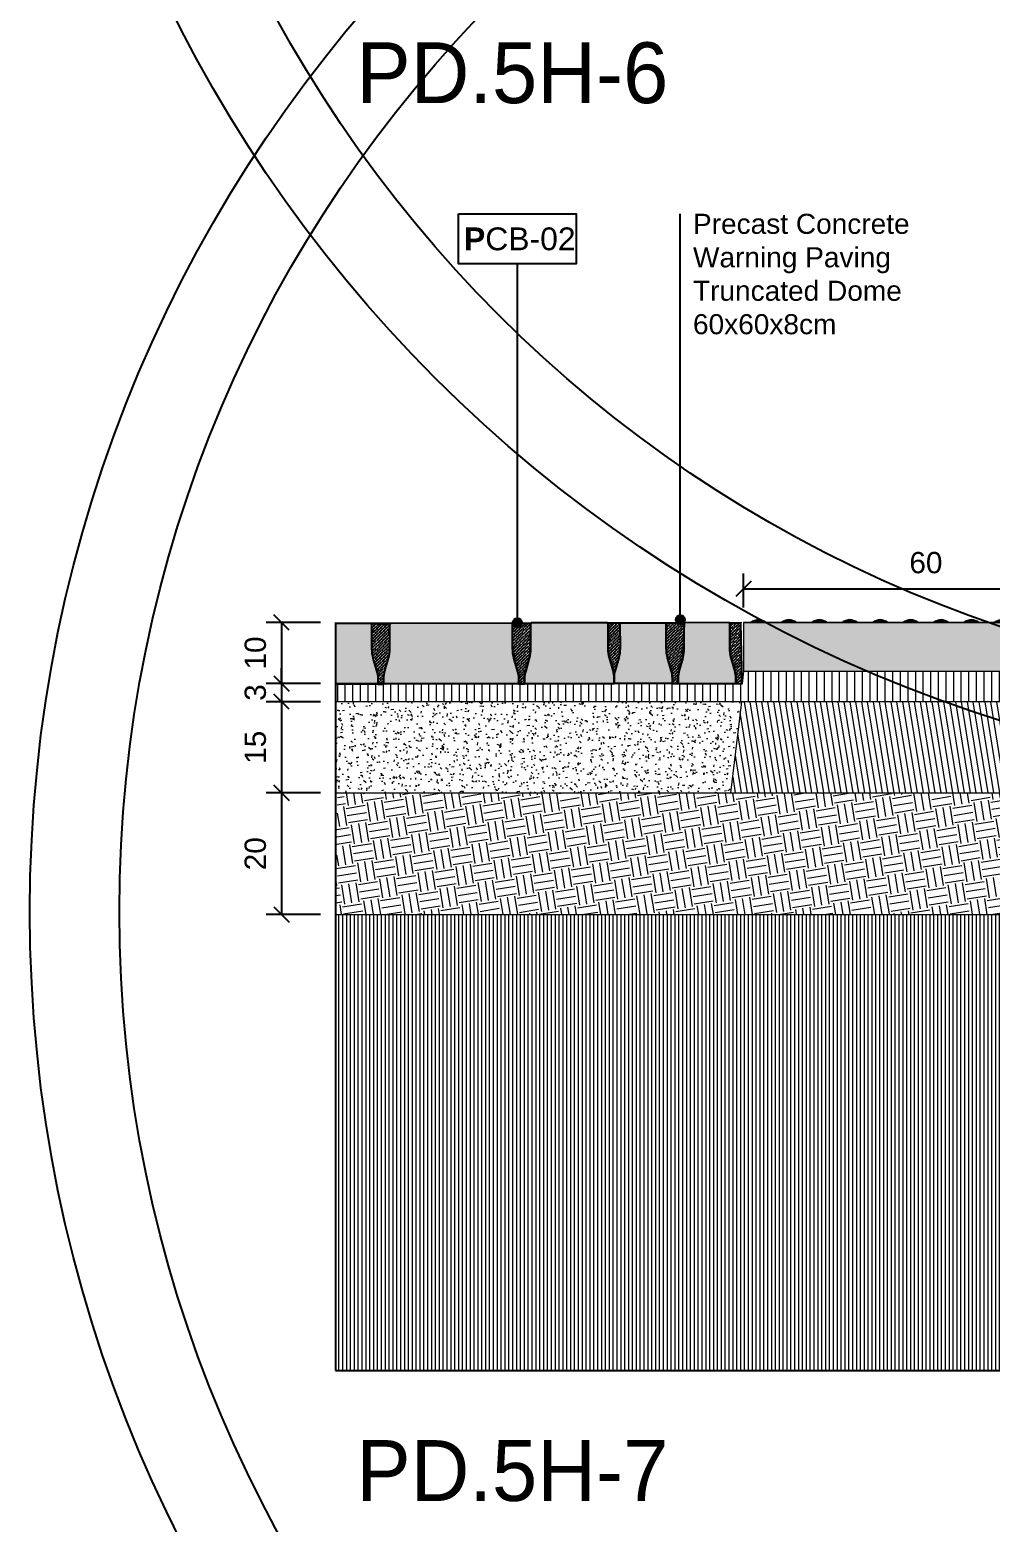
# Model space of a CAD drawing. Header units: metres. Extents: x -325 to 301, y -147 to 149.
# Drawn here: x 64.051 to 65.631, y 36.712 to 39.167 of the extents above; entities that cross this region are included whole.
import ezdxf

# ---------------------------------------------------------------- set-up
doc = ezdxf.new("R2010")
doc.units = ezdxf.units.M
doc.layers.get('Defpoints').update_dxf_attribs({"lineweight": 13})
doc.layers.add('-aux', color=50, linetype='Continuous', plot=False)
doc.layers.add('-AUX-QAD', color=5, linetype='Continuous', plot=False)
for name, color, linetype, true_color in [('0-TX-1_25', 7, 'Continuous', 0x3f4f7f), ('3-TR-paviment fort', 7, 'Continuous', 0xd1d1d1), ('EIT_3 TR sorra', 7, 'Continuous', 0xd8ceb0)]:
    doc.layers.add(name, color=color, linetype=linetype, true_color=true_color)
for name, color, linetype, lineweight, true_color in [('03-TR-Paviment_05_Open Joint Precast Pavements', 7, 'Continuous', 5, 0xb3b3b3), ('3-TR sorra granitica', 7, 'Continuous', 0, 0xf2dac9), ('3-TR tot_u', 7, 'Continuous', 5, 0x787878)]:
    doc.layers.add(name, color=color, linetype=linetype, lineweight=lineweight, true_color=true_color)
for name, color, linetype, lineweight in [('1-CM', 7, 'Continuous', 0), ('3-TR Formigó', 252, 'Continuous', 0), ('3-TR Seleccionat', 44, 'Continuous', 0), ('3-TR Tot-u', 37, 'Continuous', 0)]:
    doc.layers.add(name, color=color, linetype=linetype, lineweight=lineweight)
for name, color, linetype in [('1-L- kodolé', 7, 'Continuous'), ('1-SECCIÓ', 1, 'Continuous'), ('A-KEYPLAN_HATCH', 7, 'Continuous'), ('A_TEXT_2', 7, 'Continuous')]:
    doc.layers.add(name, color=color, linetype=linetype)
doc.styles.get("Standard").update_dxf_attribs({"font": 'arial.ttf'})
doc.styles.add('x-llegenda materials$0$ENGRAVERS', font='TT0586M.TTF')
doc.dimstyles.new('ISO-25', dxfattribs={"dimtxt": 0.1, "dimasz": 0.1, "dimexe": 0.1, "dimexo": 0.1, "dimgap": 0.1, "dimtad": 1, "dimdec": 0, "dimlfac": 100, "dimzin": 9, "dimtxsty": 'Standard', "dimblk": 'OBLIQUE', "dimcen": 0.1, "dimadec": 0, "dimazin": 0, "dimtfac": 1, "dimtdec": 0, "dimtmove": 0, "dimatfit": 3, "dimldrblk": 'OBLIQUE', "dimfxl": 1, "dimarcsym": 0})
pattern_1 = [(44.3401788011496, (34.62820112031407, -32.07856100758352), (0.001886392860715707, 0.006615685900127307), [0.008532812500000079, -0.001706562500000016, 0, -0.001706562500000016])]

# ---------------------------------------------------------------- blocks, each defined once
blk = doc.blocks.new('_Oblique')
at = {"color": 0, "lineweight": -2}
blk.add_line((-0.499999999995058, -0.4999999998130015), (0.500000000028669, 0.500000000163238), dxfattribs=at)
blk = doc.blocks.new('*D1870')
at = {"layer": '0-TX-1_25', "color": 0, "lineweight": -2, "transparency": 16777216}
for p, q in [((64.52810705140865, 38.19218763912561), (64.43922488807664, 38.19218763912561)), ((64.46422488807664, 38.19218763912561), (64.46422488807664, 38.09218788030211)), ((64.52810705140865, 38.09218788030211), (64.43922488807664, 38.09218788030211))]:
    blk.add_line(p, q, dxfattribs=at)
at = {"layer": 'Defpoints', "color": 0, "transparency": 16777216}
for p in [(64.55310705140866, 38.19218763912561), (64.46422488807664, 38.09218788030211), (64.55310705140866, 38.09218788030211)]:
    blk.add_point(p, dxfattribs=at)
at = {"layer": '0-TX-1_25', "color": 0, "lineweight": -2, "transparency": 16777216, "xscale": 0.025, "yscale": 0.025, "zscale": 0.025}
for p, rotation in [((64.46422488807664, 38.19218763912561), 90), ((64.46422488807664, 38.09218788030211), 270)]:
    blk.add_blockref('_Oblique', p, dxfattribs=dict(at, rotation=rotation))
at = {"layer": '0-TX-1_25', "color": 0, "transparency": 16777216, "insert": (64.42135483350638, 38.14218775971383), "char_height": 0.035, "attachment_point": 5, "rotation": 90}
blk.add_mtext('10', dxfattribs=at)
blk = doc.blocks.new('*D1860')
at = {"layer": '0-TX-1_25', "color": 0, "lineweight": -2, "transparency": 16777216}
for p, q in [((64.4642248880759, 38.09218763890539), (64.4642248880759, 38.11718763890539)), ((64.52810705255223, 38.09218763890539), (64.4392248880759, 38.09218763890539)), ((64.4642248880759, 38.09218763890539), (64.4642248880759, 38.06218784175075)), ((64.5281070535679, 38.06218784175075), (64.4392248880759, 38.06218784175075)), ((64.4642248880759, 38.06218784175075), (64.4642248880759, 38.03718784175075))]:
    blk.add_line(p, q, dxfattribs=at)
at = {"layer": 'Defpoints', "color": 0, "transparency": 16777216}
for p in [(64.55310705255224, 38.09218763890539), (64.4642248880759, 38.06218784175075), (64.5531070535679, 38.06218784175075)]:
    blk.add_point(p, dxfattribs=at)
at = {"layer": '0-TX-1_25', "color": 0, "lineweight": -2, "transparency": 16777216, "xscale": 0.025, "yscale": 0.025, "zscale": 0.025}
for p, rotation in [((64.4642248880759, 38.09218763890539), 270), ((64.4642248880759, 38.06218784175075), 90)]:
    blk.add_blockref('_Oblique', p, dxfattribs=dict(at, rotation=rotation))
at = {"layer": '0-TX-1_25', "color": 0, "transparency": 16777216, "insert": (64.42134289626145, 38.07718774032804), "char_height": 0.035, "attachment_point": 5, "rotation": 90}
blk.add_mtext('3', dxfattribs=at)
blk = doc.blocks.new('*D1861')
at = {"layer": '0-TX-1_25', "color": 0, "lineweight": -2, "transparency": 16777216}
for p, q in [((64.52810705140865, 38.06218784175076), (64.43922488807692, 38.06218784175076)), ((64.46422488807693, 38.06218784175076), (64.46422488807693, 37.91218784196835)), ((64.5281070514068, 37.91218784196835), (64.43922488807692, 37.91218784196835))]:
    blk.add_line(p, q, dxfattribs=at)
at = {"layer": 'Defpoints', "color": 0, "transparency": 16777216}
for p in [(64.55310705140866, 38.06218784175076), (64.46422488807693, 37.91218784196835), (64.55310705140681, 37.91218784196835)]:
    blk.add_point(p, dxfattribs=at)
at = {"layer": '0-TX-1_25', "color": 0, "lineweight": -2, "transparency": 16777216, "xscale": 0.025, "yscale": 0.025, "zscale": 0.025}
for p, rotation in [((64.46422488807693, 38.06218784175076), 90), ((64.46422488807693, 37.91218784196835), 270)]:
    blk.add_blockref('_Oblique', p, dxfattribs=dict(at, rotation=rotation))
at = {"layer": '0-TX-1_25', "color": 0, "transparency": 16777216, "insert": (64.42135483350667, 37.98718784185952), "char_height": 0.035, "attachment_point": 5, "rotation": 90}
blk.add_mtext('15', dxfattribs=at)
blk = doc.blocks.new('*D1862')
at = {"layer": '0-TX-1_25', "color": 0, "lineweight": -2, "transparency": 16777216}
for p, q in [((64.52798622712356, 37.9121878419723), (64.43922488807692, 37.9121878419723)), ((64.46422488807693, 37.9121878419723), (64.46422488807693, 37.71218784197226)), ((64.52810705140865, 37.71218784197226), (64.43922488807692, 37.71218784197226))]:
    blk.add_line(p, q, dxfattribs=at)
at = {"layer": 'Defpoints', "color": 0, "transparency": 16777216}
for p in [(64.55298622712357, 37.9121878419723), (64.46422488807693, 37.71218784197226), (64.55310705140866, 37.71218784197226)]:
    blk.add_point(p, dxfattribs=at)
at = {"layer": '0-TX-1_25', "color": 0, "lineweight": -2, "transparency": 16777216, "xscale": 0.025, "yscale": 0.025, "zscale": 0.025}
for p, rotation in [((64.46422488807693, 37.9121878419723), 90), ((64.46422488807693, 37.71218784197226), 270)]:
    blk.add_blockref('_Oblique', p, dxfattribs=dict(at, rotation=rotation))
at = {"layer": '0-TX-1_25', "color": 0, "transparency": 16777216, "insert": (64.42135483350667, 37.81218784197225), "char_height": 0.035, "attachment_point": 5, "rotation": 90}
blk.add_mtext('20', dxfattribs=at)
blk = doc.blocks.new('*U1805')
at = {"layer": '3-TR-paviment fort'}
blk.add_hatch(color=256, dxfattribs=at).paths.add_polyline_path([(0.02499999999999999, 0), (0.05, 0, 0.4000000000000008)])
blk.add_lwpolyline([(0.025, 0), (0.05, 0)])
blk.add_arc((0.03750000000000001, -0.01312499999999997), 0.01812499999999998, 46.39718102729632, 133.6028189727037)
blk = doc.blocks.new('*U1806')
at = {"color": 0, "linetype": 'ByBlock', "lineweight": -2, "transparency": 16777216}
for p in [(0, 0.0799999999999983), (0.05000000000000001, 0.0799999999999983), (0.1, 0.0799999999999983), (0.15, 0.0799999999999983), (0.2, 0.0799999999999983), (0.25, 0.0799999999999983), (0.3, 0.0799999999999983), (0.35, 0.0799999999999983), (0.4000000000000001, 0.0799999999999983), (0.45, 0.0799999999999983), (0.5, 0.0799999999999983), (0.55, 0.0799999999999983)]:
    blk.add_blockref('*U1805', p, dxfattribs=at)
blk = doc.blocks.new('Warning Surface 600x600x80')
at = {"layer": '3-TR-paviment fort'}
blk.add_hatch(color=256, dxfattribs=at).paths.add_polyline_path([(0, 0.0799999999999983), (0.5999999623043877, 0.08000015726119614), (0.6000000376956081, 0), (0.0002378696360452182, 0.0005940877276771062)])
blk.add_lwpolyline([(0, 0.0799999999999983), (0.5999999999999943, 0.0799999999999983)])
at = {"layer": '1-CM'}
blk.add_lwpolyline([(0.5999999999999943, 0.0799999999999983), (0, 0.0799999999999983), (0, 0), (0.5999999999999943, 0)], close=True, dxfattribs=at)
blk.add_blockref('*U1806', (-0.0125, 0))
blk = doc.blocks.new('*D1869')
at = {"layer": '0-TX-1_25', "color": 0, "lineweight": -2, "transparency": 16777216}
for p, q in [((65.22351584908809, 38.21712966948065), (65.22351584908809, 38.27269985428783)), ((65.8233803390558, 38.21712966948065), (65.8233803390558, 38.27269985428783)), ((65.22351584908809, 38.24769985428783), (65.8233803390558, 38.24769985428783))]:
    blk.add_line(p, q, dxfattribs=at)
at = {"layer": 'Defpoints', "color": 0, "transparency": 16777216}
for p in [(65.8233803390558, 38.24769985428783), (65.22351584908809, 38.19212966948065), (65.8233803390558, 38.19212966948065)]:
    blk.add_point(p, dxfattribs=at)
at = {"layer": '0-TX-1_25', "color": 0, "lineweight": -2, "transparency": 16777216, "xscale": 0.025, "yscale": 0.025, "zscale": 0.025, "rotation": 180}
blk.add_blockref('_Oblique', (65.22351584908809, 38.24769985428783), dxfattribs=at)
at = {"layer": '0-TX-1_25', "color": 0, "lineweight": -2, "transparency": 16777216, "xscale": 0.025, "yscale": 0.025, "zscale": 0.025}
blk.add_blockref('_Oblique', (65.8233803390558, 38.24769985428783), dxfattribs=at)
at = {"layer": '0-TX-1_25', "color": 0, "transparency": 16777216, "insert": (65.52344809407194, 38.29056990885809), "char_height": 0.035, "attachment_point": 5}
blk.add_mtext('60', dxfattribs=at)
blk = doc.blocks.new('POINT')
at = {"layer": '0-TX-1_25'}
h = blk.add_hatch(dxfattribs=at)
h.set_pattern_fill('ANGLE', color=256)
h.set_pattern_definition([(0, (-83.74681484067048, -12.72584030761209), (0, 6.985), [5.08, -1.905]), (90, (-83.74681484067048, -12.72584030761209), (-6.985, 4.277078946022131e-16), [5.08, -1.905])])
edge = h.paths.add_edge_path()
edge.add_arc((0, 0), 0.0075, 0, 360)
h = blk.add_hatch(color=256, dxfattribs=at)
h.dxf.hatch_style = 1
edge = h.paths.add_edge_path()
edge.add_arc((0, 0), 0.0075, 0, 360)
blk.add_circle((0, 0), 0.0075, dxfattribs=at)
blk = doc.blocks.new('hatch keyplan 2')
at = {"layer": 'A-KEYPLAN_HATCH'}
blk.add_lwpolyline([(0, 0.005476596624248486), (0.012874798693294, 0.005476596623793739), (0.012874798693294, -2.273736754432321e-13), (0, 0)], close=True, dxfattribs=at)
blk = doc.blocks.new('hatch keyplan')
at = {"layer": 'A-KEYPLAN_HATCH'}
blk.add_blockref('hatch keyplan 2', (1.430579833341536, 0.8521467901477053), dxfattribs=at)
blk = doc.blocks.new('PCB03')
at = {"layer": 'A-KEYPLAN_HATCH'}
blk.add_blockref('hatch keyplan', (-1.42957983326266, -0.8521467901535917), dxfattribs=at)
at = {"layer": 'A_TEXT_2', "insert": (0.0002022692309803231, 0.0039881901570753), "char_height": 0.0025, "attachment_point": 1}
blk.add_mtext_dynamic_manual_height_columns('\\pi0.00139;{\\fArial|b1|i0|c0|p34;P}CB-02', width=0.01456192034901793, gutter_width=0.015, heights=[0], dxfattribs=at)
blk = doc.blocks.new('*D3018')
at = {"layer": '0-TX-1_25', "color": 0, "lineweight": -2, "transparency": 16777216}
blk.add_arc((59.31816011573087, 36.96278527270965), 8.079018312166415, 359.9999999999999, 6.277298489597433, dxfattribs=at)
at = {"layer": 'Defpoints', "color": 0, "transparency": 16777216}
for p in [(67.55310705746273, 37.86862943630014), (66.31838033374726, 37.73280949669144), (67.3917915378133, 37.25776416802849), (64.55310705746273, 36.96278527270964), (67.55310705746273, 36.96278527270963)]:
    blk.add_point(p, dxfattribs=at)
at = {"layer": '0-TX-1_25', "color": 0, "lineweight": -2, "transparency": 16777216, "xscale": 0.025, "yscale": 0.025, "zscale": 0.025}
for p, rotation in [((67.34873950970642, 37.84614900604694), 96.27729848959743), ((67.39717842789727, 36.96278527270963), 269.9999999999999)]:
    blk.add_blockref('_Oblique', p, dxfattribs=dict(at, rotation=rotation))
at = {"layer": '0-TX-1_25', "color": 0, "transparency": 16777216, "insert": (67.42786535695892, 37.4074779105292), "char_height": 0.035, "attachment_point": 5, "rotation": 273.1386492447988}
blk.add_mtext('6°', dxfattribs=at)

msp = doc.modelspace()

# ---------------------------------------------------------------- hatches: boundary and pattern name
at = {"layer": '03-TR-Paviment_05_Open Joint Precast Pavements'}
h = msp.add_hatch(color=256, dxfattribs=at)
h.dxf.hatch_style = 1
h.paths.add_polyline_path([(64.61232384274254, 38.14919372275208), (64.61225754535835, 38.19031894734006), (64.6114603403315, 38.19031765750261), (64.55310705140863, 38.19106766454633), (64.55310705140863, 38.09106753509377), (64.62245282019971, 38.09117932730248), (64.62243960867642, 38.09937508850397, 0.0699225355043324), (64.62054271258451, 38.1127169416482), (64.61456264545649, 38.13344706830682, -0.06992251264717236)])
h = msp.add_hatch(color=256, dxfattribs=at)
h.dxf.hatch_style = 1
edge = h.paths.add_edge_path()
edge.add_line((64.63245280884438, 38.09119544836708), (64.63243959544724, 38.09939121653629))
edge.add_arc((64.68085709060325, 38.09946927070956), 0.04841755807180728, 164.0933477094607, 180.0923668358482, ccw=False)
edge.add_line((64.63429346527101, 38.11273911341984), (64.64020666327914, 38.13348840818967))
edge.add_arc((64.58525016520453, 38.14915007790724), 0.05714459361101214, 344.0933469753916, 360.0923661016736)
edge.add_line((64.64239468456066, 38.14924220024334), (64.64232838625121, 38.19036742106668))
edge.add_line((64.64232838625121, 38.19036742106668), (64.64312559035422, 38.19036870624602))
edge.add_line((64.64312559035422, 38.19036870624602), (64.64312422961439, 38.19121278095936))
edge.add_line((64.64312422961439, 38.19121278095936), (64.84269541959056, 38.19153451226066))
edge.add_line((64.84269541959056, 38.19153451226066), (64.84269678033264, 38.19069043615033))
edge.add_line((64.84269678033264, 38.19069043615033), (64.84349398489535, 38.19069172505573))
edge.add_line((64.84349398489535, 38.19069172505573), (64.84356028274287, 38.14956650190333))
edge.add_arc((64.90070479974871, 38.14965862113297), 0.05714459125571732, 180.0923629908004, 196.0913821170833)
edge.add_line((64.84579908475942, 38.13381984683387), (64.85177915161954, 38.11308972110397))
edge.add_arc((64.80525855801933, 38.09966981725101), 0.04841755310151825, 0.092367833142589, 16.09138695952919, ccw=False)
edge.add_line((64.85367604820371, 38.09974787225902), (64.85368926066877, 38.09155210455398))
edge.add_line((64.85368926066877, 38.09155210455398), (64.63245280884438, 38.09119544836708))
h = msp.add_hatch(color=256, dxfattribs=at)
h.dxf.hatch_style = 1
edge = h.paths.add_edge_path()
edge.add_line((65.01125109758388, 38.09180610943494), (65.01123788511808, 38.10000187760565))
edge.add_arc((64.9628203947036, 38.09992382094057), 0.04841755333429362, 0.09236979361724938, 16.09138892000663)
edge.add_line((65.00934098806827, 38.11334372644984), (65.00336092167903, 38.13407384892087))
edge.add_arc((65.05826663832474, 38.14991262345539), 0.05714459291248626, 180.0923627572689, 196.0913818835513, ccw=False)
edge.add_line((65.00112211966176, 38.14982050445599), (65.00105582228437, 38.19094572481517))
edge.add_line((65.00105582228437, 38.19094572481517), (65.00025861585232, 38.19094444009773))
edge.add_line((65.00025861585232, 38.19094444009773), (65.00025725557586, 38.1917885162088))
edge.add_line((65.00025725557586, 38.1917885162088), (64.87443154736309, 38.19158567340403))
edge.add_line((64.87443154736309, 38.19158567340403), (64.87443290950516, 38.19074159543332))
edge.add_line((64.87443290950516, 38.19074159543332), (64.87363570446331, 38.19074031490909))
edge.add_line((64.87363570446331, 38.19074031490909), (64.87370200277651, 38.14961509175745))
edge.add_arc((64.81655748815407, 38.14952297178434), 0.057144588873517, -15.906655386194473, 0.09236374008821713, ccw=False)
edge.add_line((64.87151398102706, 38.1338613011), (64.86560078442118, 38.1131120030728))
edge.add_arc((64.91216440763596, 38.09984215727842), 0.04841755688068865, 164.0933435128371, 180.0923626392284)
edge.add_line((64.86374691366534, 38.0997641066534), (64.86376012659683, 38.09156833848345))
edge.add_line((64.86376012659683, 38.09156833848345), (65.01125109758388, 38.09180610943494))
h = msp.add_hatch(color=256, dxfattribs=at)
h.dxf.hatch_style = 1
edge = h.paths.add_edge_path()
edge.add_line((65.01125109758614, 38.09180610803796), (65.01123788511808, 38.10000187760565))
edge.add_arc((65.05965538193047, 38.10007993201437), 0.04841755972855931, 164.0933479849325, 180.0923671113233, ccw=False)
edge.add_line((65.01309175494112, 38.11334977495486), (65.01900495201939, 38.13409906879188))
edge.add_arc((64.96404845537182, 38.14976073662226), 0.05714459172137375, 344.0933484029842, 360.0923675292687)
edge.add_line((65.02119297283602, 38.14985286037913), (65.02112667545714, 38.19097808166963))
edge.add_line((65.02112667545714, 38.19097808166963), (65.0219238790945, 38.19097936684822))
edge.add_line((65.0219238790945, 38.19097936684822), (65.02192251882033, 38.19182344156231))
edge.add_line((65.02192251882033, 38.19182344156231), (65.09522021754941, 38.19194160632146))
edge.add_line((65.09522021754941, 38.19194160632146), (65.0952215782915, 38.19109753021114))
edge.add_line((65.0952215782915, 38.19109753021114), (65.09601878239003, 38.19109881818445))
edge.add_line((65.09601878239003, 38.19109881818445), (65.09608508116962, 38.1499735945679))
edge.add_arc((65.15322959200718, 38.15006571803247), 0.057144585094274, 180.0923672468895, 196.0913863731743)
edge.add_line((65.09832388411448, 38.13422694136258), (65.10430395097461, 38.11349681563268))
edge.add_arc((65.057783355718, 38.10007691154431), 0.04841755475827338, 0.09236755750947623, 16.09138668390051, ccw=False)
edge.add_line((65.1062008475595, 38.10015496632207), (65.10621405909326, 38.09195919861553))
edge.add_line((65.10621405909326, 38.09195919861553), (65.01125109758614, 38.09180610803796))
h = msp.add_hatch(color=256, dxfattribs=at)
h.dxf.hatch_style = 1
edge = h.paths.add_edge_path()
edge.add_line((65.2111770078481, 38.09212841025545), (65.21116379584342, 38.10032418122086))
edge.add_arc((65.16274630257494, 38.10024612833039), 0.04841755618219919, 0.09236532143565492, 16.09138444782133)
edge.add_line((65.20926689972343, 38.11366603099788), (65.2032868319395, 38.13439615206967))
edge.add_arc((65.25819254456594, 38.15023493110238), 0.05714459029746746, 180.0923682076317, 196.0913873339131, ccw=False)
edge.add_line((65.20104802852674, 38.15014280667123), (65.2009817302173, 38.19126802749456))
edge.add_line((65.2009817302173, 38.19126802749456), (65.20018452518143, 38.19126674324502))
edge.add_line((65.20018452518143, 38.19126674324502), (65.2001831653714, 38.19211081889119))
edge.add_line((65.2001831653714, 38.19211081889119), (65.12688546524535, 38.19199265412979))
edge.add_line((65.12688546524535, 38.19199265412979), (65.12688682785158, 38.19114857709116))
edge.add_line((65.12688682785158, 38.19114857709116), (65.1260896232769, 38.19114729563635))
edge.add_line((65.1260896232769, 38.19114729563635), (65.12396790077271, 38.13426828136313))
edge.add_line((65.12396790077271, 38.13426828136313), (65.11805470276909, 38.11351898379932))
edge.add_arc((65.1646183271347, 38.10024914629069), 0.04841755571657481, 164.0933533157438, 180.0923724421323)
edge.add_line((65.11620083434156, 38.10017108738366), (65.11621404680662, 38.09197531967862))
edge.add_line((65.11621404680662, 38.09197531967862), (65.2111770078481, 38.09212841025545))
at = {"layer": '3-TR Formigó'}
h = msp.add_hatch(dxfattribs=at)
h.set_pattern_fill('ANSI31', color=256, scale=0.003, angle=234.1752438963392, style=0)
h.set_pattern_definition([(279.1752438963392, (65.31365260221749, 37.81209032982358), (0.009403130041245794, 0.001518805592372136), [])])
h.paths.add_polyline_path([(65.20346751417617, 37.91209032972485), (66.11899337040003, 37.91209032972485), (66.11838033374727, 38.06218786244975), (65.22020848043785, 38.06218786433594)])
at = {"layer": '3-TR Seleccionat'}
h = msp.add_hatch(dxfattribs=at)
h.set_pattern_fill('ANSI31', color=256, scale=0.002, angle=225, style=0)
h.set_pattern_definition([(270, (-134.2661235703051, -9.621156921911634), (0.00635, -1.734723475976807e-18), [])])
h.paths.add_polyline_path([(67.55310705746274, 37.86862943630014), (66.31838033374727, 37.73280949669144), (66.31838033374727, 37.11209032972484), (65.81838033374727, 37.11209032972484), (65.81838033374727, 37.71209032972517), (64.55310705140863, 37.71209032972517), (64.55310705746274, 36.96307006508386), (67.55310705746274, 36.96250048033541)])
at = {"layer": '3-TR sorra granitica'}
h = msp.add_hatch(dxfattribs=at)
h.set_pattern_fill('LINE', color=256, scale=0.09999999999999998, angle=54.35352778411538, style=0)
h.set_pattern_definition([(90.00000002286326, (92.3316228790635, 246.2478362313729), (-0.0125, -4.988090669677536e-12), [])])
h.paths.add_polyline_path([(65.21810419506176, 38.06218788159743), (66.11838033374727, 38.06218786244975), (66.11851904670051, 38.11223522033328), (65.22338033905581, 38.11218766130756), (65.22126975041316, 38.09218650756517), (65.01849073119243, 38.09218416349535), (65.01855631442832, 38.09218407650584), (64.55298622805486, 38.09218788065731), (64.55298622852052, 38.06218787946521)])
at = {"layer": '3-TR Tot-u'}
h = msp.add_hatch(dxfattribs=at)
h.set_pattern_fill('EARTH', color=256, scale=0.005, angle=-80.8247561036608)
h.set_pattern_definition([(279.1752438963392, (-3.446069261698987, -14.4872204054364), (0.03640645211205976, -0.02628108149624554), [0.03175, -0.03175]), (279.1752438963392, (-3.434315349147433, -14.48532189844593), (0.03640645211205976, -0.02628108149624554), [0.03175, -0.03175]), (279.1752438963392, (-3.422561436595878, -14.48342339145547), (0.03640645211205976, -0.02628108149624554), [0.03175, -0.03175]), (9.175243896339197, (-3.418010630081859, -14.4867085266425), (0.02628108149624554, 0.03640645211205976), [0.03175, -0.03175]), (9.175243896339197, (-3.416112123091402, -14.49846243919406), (0.02628108149624554, 0.03640645211205976), [0.03175, -0.03175]), (9.175243896339197, (-3.41421361610093, -14.51021635174561), (0.02628108149624554, 0.03640645211205976), [0.03175, -0.03175])])
h.paths.add_polyline_path([(65.81838033372973, 37.71209033006493), (65.81838033376481, 37.9120903300575), (64.55622821450581, 37.91209033029227), (64.55310705140863, 37.71209033029227)])
at = {"layer": '3-TR tot_u'}
h = msp.add_hatch(dxfattribs=at)
h.set_pattern_fill('AR-CONC', color=256, scale=0.0002, angle=90.26641431039367)
h.set_pattern_definition([(140.2664143103937, (269987.0685982014, -738419.7930447665), (0.003018358551071247, 0.03645136258436954), [0.00381, -0.04191]), (85.26641431039367, (269987.0685982014, -738419.7930447665), (-0.03817818106754276, -0.007226282933233686), [0.003048, -0.033528116834]), (190.7178590103937, (269987.0688497306, -738419.7900071627), (-0.03515982095845395, 0.02922507956224307), [0.00323800176, -0.03561804892000001]), (136.4506143103937, (269987.0584383112, -738419.7930920084), (0.00815628255818146, 0.05425431968784703), [0.005715, -0.062865]), (186.9019719203937, (269987.059117996, -738419.7885708191), (-0.04970546584793135, 0.04725021761608914), [0.004857004628, -0.053427121632]), (81.45056548039366, (269987.0584383112, -738419.7930920084), (-0.04970546584550613, 0.04725021761879526), [0.004571993414, -0.050291946384]), (111.2664143103937, (269987.0609546628, -738419.7880002528), (0.02031182351307306, 0.03041765279537408), [0.00381, -0.04191]), (56.2664143103937, (269987.0609546628, -738419.7880002528), (-0.03689466829018208, 0.01218898497184377), [0.003048, -0.033528]), (161.7178593103937, (269987.0626473148, -738419.7854654484), (-0.01658284496692729, 0.04260663769872181), [0.003238001759999999, -0.03561798751999997]), (127.7664143103937, (269987.0685982014, -738419.7930447665), (-0.01691369723239765, 0.0005390813352213942), [0, -0.0331216, 0, -0.034036, 0, -0.033655]), (97.76641431039367, (269987.0685982014, -738419.7930447665), (-0.02009803784807661, 0.01327062430379522), [0, -0.0194056, 0, -0.0323596, 0, -0.012827]), (57.76641431039366, (269987.0686508761, -738419.804373044), (0.001019642850235293, 0.02712315336894964), [0, -0.0127, 0, -0.039624, 0, -0.052578]), (47.76641431039366, (269987.068674497, -738419.8094529891), (-0.005222997154178432, 0.02960187044262312), [0, -0.01651, 0, -0.0263144, 0, -0.037338])])
h.paths.add_polyline_path([(65.20226344081254, 37.91207176956473), (65.21799601775028, 38.06116273108015), (64.55298622852052, 38.06218784174665), (64.55310705140863, 37.91205860733316)])
at = {"layer": 'EIT_3 TR sorra'}
h = msp.add_hatch(dxfattribs=at)
h.set_pattern_fill('ANSI36', color=256, scale=0.00107500000000001, angle=-0.6598211988503989, style=0, double=1)
h.set_pattern_definition(pattern_1)
edge = h.paths.add_edge_path()
edge.add_line((64.62245282677023, 38.09117582926093), (64.63245281168962, 38.09119195031954))
edge.add_line((64.63245281168962, 38.09119195031954), (64.63243960062155, 38.09938771802684))
edge.add_arc((64.68085709199454, 38.09946577504183), 0.04841755429336443, 164.0933510797527, 180.0923702058649, ccw=False)
edge.add_line((64.6342934695155, 38.11273561397756), (64.64020666705122, 38.13348491293759))
edge.add_arc((64.58525017514465, 38.14914657842029), 0.05714458651848243, 344.093349363933, 360.0923684901533)
edge.add_line((64.64239468740442, 38.14923870312712), (64.6423283834565, 38.19036742152783))
edge.add_line((64.6423283834565, 38.19036742152783), (64.61225754350247, 38.1903189431461))
edge.add_line((64.61225754350247, 38.1903189431461), (64.6123238488466, 38.14919022521332))
edge.add_arc((64.66946836608255, 38.14928234609999), 0.05714459148850461, 180.0923646518458, 196.0913837781556)
edge.add_line((64.61456265132878, 38.13344357014459), (64.62054271772102, 38.11271344581094))
edge.add_arc((64.57402213074585, 38.09929354289999), 0.04841754647495511, 0.09236893522017908, 16.091388061432895, ccw=False)
edge.add_line((64.62243961430217, 38.09937159882862), (64.62245282677023, 38.09117582926093))
edge.add_line((64.62245282677023, 38.09117582926093), (64.63245281168962, 38.09119195031954))
h = msp.add_hatch(dxfattribs=at)
h.set_pattern_fill('ANSI36', color=256, scale=0.00107500000000001, angle=-0.6598211988503989, style=0, double=1)
h.set_pattern_definition(pattern_1)
edge = h.paths.add_edge_path()
edge.add_line((64.85376014497406, 38.09154872822561), (64.86376013082405, 38.09156484975136))
edge.add_line((64.86376013082405, 38.09156484975136), (64.8637469188254, 38.09976061699152))
edge.add_arc((64.91216440901297, 38.09983867045819), 0.04841755310223298, 164.093346883055, 180.0923660091692, ccw=False)
edge.add_line((64.86560078865142, 38.11310851247807), (64.87151398618637, 38.13385781190377))
edge.add_arc((64.81655749404965, 38.14951947572936), 0.05714458628566593, 344.0933510250445, 360.0923701512603)
edge.add_line((64.87370200607393, 38.14961160209255), (64.87363570259991, 38.19074031537175))
edge.add_line((64.87363570259991, 38.19074031537175), (64.84356486357721, 38.19069183699152))
edge.add_line((64.84356486357721, 38.19069183699152), (64.84363116751612, 38.14956312417873))
edge.add_arc((64.90077568355522, 38.14965524860983), 0.05714459029736772, 180.0923682075677, 196.0913873338752)
edge.add_line((64.84586997092886, 38.13381646957718), (64.85185003685693, 38.11308634431145))
edge.add_arc((64.8053294468045, 38.09966643927307), 0.04841755002129801, 0.09237034479860995, 16.091389471009677, ccw=False)
edge.add_line((64.85374693390524, 38.09974449639857), (64.85376014497406, 38.09154872822561))
edge.add_line((64.85376014497406, 38.09154872822561), (64.86376013082405, 38.09156484975136))
h = msp.add_hatch(dxfattribs=at)
h.set_pattern_fill('ANSI36', color=256, scale=0.00107500000000001, angle=-0.6598211988503989, style=0, double=1)
h.set_pattern_definition(pattern_1)
edge = h.paths.add_edge_path()
edge.add_line((65.01125110182387, 38.09180261278662), (65.01123789029012, 38.09999838049318))
edge.add_arc((65.05965537977126, 38.10007643892896), 0.04841755240380901, 164.0933527646821, 180.0923718907942, ccw=False)
edge.add_line((65.01309175871918, 38.11334627597749), (65.01900495579072, 38.13409557400545))
edge.add_arc((64.96404846080006, 38.1497572416057), 0.05714459006484677, 344.0933481695722, 360.0923672957921)
edge.add_line((65.0211929766081, 38.14984936512705), (65.021126672196, 38.19097808259569))
edge.add_line((65.021126672196, 38.19097808259569), (65.00105581855983, 38.1909457243435))
edge.add_line((65.00105581855983, 38.1909457243435), (65.00112212483234, 38.14981700827484))
edge.add_arc((65.05826664372537, 38.14990912893132), 0.05714459314521651, 180.0923644183641, 196.0913835446775)
edge.add_line((65.00336092731526, 38.13407035274047), (65.0093409946403, 38.11334022747698))
edge.add_arc((64.96282040908608, 38.09992032645788), 0.04841754458530147, 0.09236725022731207, 16.091386376442188, ccw=False)
edge.add_line((65.01123789075504, 38.09999838095958), (65.0112511022903, 38.09180261232171))
h = msp.add_hatch(dxfattribs=at)
h.set_pattern_fill('ANSI36', color=256, scale=0.00107500000000001, angle=-0.6598211988503989, style=0, double=1)
h.set_pattern_definition(pattern_1)
edge = h.paths.add_edge_path()
edge.add_line((65.1062140638034, 38.091955699174), (65.11621404872433, 38.09197181930127))
edge.add_line((65.11621404872433, 38.09197181930127), (65.11620083765474, 38.10016758793989))
edge.add_arc((65.1646183306842, 38.10024564519041), 0.04841755595021605, 164.0933513553017, 180.0923704814154, ccw=False)
edge.add_line((65.11805470654794, 38.11351548435629), (65.12396790315532, 38.13426478145217))
edge.add_arc((65.06901140816464, 38.14992644905247), 0.05714459006487407, 344.0933481695281, 360.0923672957493)
edge.add_line((65.12615592397272, 38.15001857257378), (65.12608962048216, 38.19114729609749))
edge.add_line((65.12608962048216, 38.19114729609749), (65.09601878099379, 38.19109881771653))
edge.add_line((65.09601878099379, 38.19109881771653), (65.09608508541564, 38.14997009419429))
edge.add_arc((65.15322960453885, 38.15006221650798), 0.05714459337806096, 180.0923660795803, 196.0913852058895)
edge.add_line((65.09832388836423, 38.13422343866068), (65.10430395522062, 38.11349331525908))
edge.add_arc((65.05778336493269, 38.10007341187715), 0.04841754978845212, 0.092368384147278, 16.09138751036369, ccw=False)
edge.add_line((65.10620085180325, 38.10015146734545), (65.1062140638034, 38.091955699174))
edge.add_line((65.1062140638034, 38.091955699174), (65.11621404872433, 38.09197181930127))
h = msp.add_hatch(dxfattribs=at)
h.set_pattern_fill('ANSI36', color=256, scale=0.00107500000000001, angle=-0.6598211988503989, style=0, double=1)
h.set_pattern_definition(pattern_1)
edge = h.paths.add_edge_path()
edge.add_line((65.21117701349033, 38.09212491034975), (65.22126975041316, 38.09218650756517))
edge.add_line((65.22126975041316, 38.09218650756517), (65.21898144726154, 38.19129704498765))
edge.add_line((65.21898144726154, 38.19129704498765), (65.20098173114863, 38.19126802749606))
edge.add_line((65.20098173114863, 38.19126802749606), (65.20104803510179, 38.15013930583572))
edge.add_arc((65.25819254616944, 38.15023143095731), 0.05714458532703298, 180.0923689079208, 196.0913880342341)
edge.add_line((65.20328683851228, 38.13439265263114), (65.20926690537166, 38.11366252736691))
edge.add_arc((65.16274631674014, 38.10024262422034), 0.04841754813171274, 0.09236865984769338, 16.091387786057112, ccw=False)
edge.add_line((65.21116380195359, 38.10032067991894), (65.21117701349033, 38.09212491034975))
edge.add_line((65.21117701349033, 38.09212491034975), (65.22126975041316, 38.09218650756517))

# ---------------------------------------------------------------- linework, layer by layer
at = {"layer": '-aux'}
for points in [[(64.62245282677023, 38.09117582926093), (64.63245281168962, 38.09119195031954), (64.63243960062155, 38.09938771802684, -0.06992251114754273), (64.6342934695155, 38.11273561397756), (64.64020666705122, 38.13348491293759, 0.06992251114800961), (64.64239468740442, 38.14923870312712), (64.6423283834565, 38.19036742152783), (64.61225754350247, 38.1903189431461), (64.6123238488466, 38.14919022521332, 0.0699225111484148), (64.61456265132878, 38.13344357014459), (64.62054271772102, 38.11271344581094, -0.06992251114798485), (64.62243961430217, 38.09937159882862), (64.62245282677023, 38.09117582926093), (64.63245281168962, 38.09119195031954)], [(64.85376014497406, 38.09154872822561), (64.86376013082405, 38.09156484975136), (64.8637469188254, 38.09976061699152, -0.06992251114754273), (64.86560078865142, 38.11310851247807), (64.87151398618637, 38.13385781190377, 0.06992251114800961), (64.87370200607393, 38.14961160209255), (64.87363570259991, 38.19074031537175), (64.84356486357721, 38.19069183699152), (64.84363116751612, 38.14956312417873, 0.0699225111484148), (64.84586997092886, 38.13381646957718), (64.85185003685693, 38.11308634431145, -0.06992251114798485), (64.85374693390524, 38.09974449639857), (64.85376014497406, 38.09154872822561), (64.86376013082405, 38.09156484975136)], [(65.0112511022903, 38.09180261232171), (65.01125110182387, 38.09180261278662), (65.01123789029012, 38.09999838049318, -0.06992251114754273), (65.01309175871918, 38.11334627597749), (65.01900495579072, 38.13409557400545, 0.06992251114800961), (65.0211929766081, 38.14984936512705), (65.021126672196, 38.19097808259569), (65.00105581855983, 38.1909457243435), (65.00112212483234, 38.14981700827484, 0.0699225111484148), (65.00336092731526, 38.13407035274047), (65.0093409946403, 38.11334022747698, -0.06992251114798485), (65.01123789075504, 38.09999838095958), (65.0112511022903, 38.09180261232171), (65.01125110182387, 38.09180261278662)], [(65.1062140638034, 38.091955699174), (65.11621404872433, 38.09197181930127), (65.11620083765474, 38.10016758793989, -0.06992251114754273), (65.11805470654794, 38.11351548435629), (65.12396790315532, 38.13426478145217, 0.06992251114800961), (65.12615592397272, 38.15001857257378), (65.12608962048216, 38.19114729609749), (65.09601878099379, 38.19109881771653), (65.09608508541564, 38.14997009419429, 0.0699225111484148), (65.09832388836423, 38.13422343866068), (65.10430395522062, 38.11349331525908, -0.06992251114798485), (65.10620085180325, 38.10015146734545), (65.1062140638034, 38.091955699174), (65.11621404872433, 38.09197181930127)], [(65.21117701349033, 38.09212491034975), (65.22126975041316, 38.09218650756517), (65.21898144726154, 38.19129704498765), (65.20098173114863, 38.19126802749606), (65.20104803510179, 38.15013930583572, 0.0699225111484148), (65.20328683851228, 38.13439265263114), (65.20926690537166, 38.11366252736691, -0.06992251114798485), (65.21116380195359, 38.10032067991894), (65.21117701349033, 38.09212491034975), (65.22126975041316, 38.09218650756517)]]:
    msp.add_lwpolyline(points, format="xyb", dxfattribs=at)
msp.add_lwpolyline([(64.55310705746274, 36.96278527270964), (67.55310705746274, 36.96278527270964)], dxfattribs=at)
at = {"layer": '-AUX-QAD'}
for centre, radius in [((66.32569970808905, 40.20258544233154), 2.275066578693362), ((66.32569970808905, 40.20258544233154), 2.127946726816823), ((66.32569970808905, 37.71721398772551), 2.275066578693362), ((66.32569970808905, 37.71721398772551), 2.127946726816823)]:
    msp.add_circle(centre, radius, dxfattribs=at)
at = {"layer": '0-TX-1_25'}
for points in [[(65.119786355764, 38.19218766130756), (65.119786355764, 38.86428335374813)], [(64.85191154916046, 38.19218766516992), (64.85191154916045, 38.7820347026235)]]:
    msp.add_lwpolyline(points, dxfattribs=at)
at = {"layer": '1-CM'}
for p, q in [((65.22097890101772, 38.19215256462496), (64.55310705140865, 38.19106950319659)), ((65.2181041932328, 38.0621878642647), (64.55298622852052, 38.06218784174665)), ((64.55310705140863, 37.91209032972485), (65.20226539934274, 37.91209032972485)), ((64.55310705140863, 37.71209032972517), (65.81838033374727, 37.71209032972517))]:
    msp.add_line(p, q, dxfattribs=at)
for points in [[(65.22338033905581, 38.11218766130756), (65.22126975041316, 38.09218650756517)], [(65.22126975041316, 38.09218650756517), (64.55310705140863, 38.09218650756517)], [(65.22020848043785, 38.06218786433594), (65.20226539934274, 37.91209032972485)], [(66.11838033374727, 38.06218786244975), (65.22020848043785, 38.06218786433594)], [(65.20226539934275, 37.91209032972485), (66.11838033374727, 37.91209032972485)]]:
    msp.add_lwpolyline(points, dxfattribs=at)
at = {"layer": '1-L- kodolé'}
msp.add_lwpolyline([(64.55310705140863, 38.19106766454633), (64.61145897958791, 38.19116173454425), (64.6114603403315, 38.19031765750261), (64.61225754535835, 38.19031894734006), (64.61232384274173, 38.14919372325561, 0.0699225111482901), (64.61456264522242, 38.1334470691182), (64.62054271208254, 38.11271694338831, -0.06992251114875708), (64.62243960866593, 38.09937509500903), (64.62245282019971, 38.09117932730248), (64.55310705140863, 38.09106753509377)], format="xyb", dxfattribs=at)
for points in [[(64.63245280884438, 38.09119544836708), (64.63243959544724, 38.09939121653629, -0.06992251114875708), (64.63429346527101, 38.11273911341984), (64.64020666327914, 38.13348840818967, 0.0699225111482901), (64.64239468456066, 38.14924220024334), (64.64232838625121, 38.19036742106668), (64.64312559035422, 38.19036870624602), (64.64312422961439, 38.19121278095936), (64.84269541959056, 38.19153451226066), (64.84269678033264, 38.19069043615033), (64.84349398489535, 38.19069172505573), (64.84356028274287, 38.14956650190333, 0.0699225111482901), (64.84579908475942, 38.13381984683387), (64.85177915161954, 38.11308972110397, -0.06992251114875708), (64.85367604820371, 38.09974787225902), (64.85368926066877, 38.09155210455398)], [(65.01125109758388, 38.09180610943494), (65.01123788511808, 38.10000187760565, 0.06992251114875708), (65.00934098806827, 38.11334372644984), (65.00336092167903, 38.13407384892087, -0.0699225111482901), (65.00112211966176, 38.14982050445599), (65.00105582228437, 38.19094572481517), (65.00025861585232, 38.19094444009773), (65.00025725557586, 38.1917885162088), (64.87443154736309, 38.19158567340403), (64.87443290950516, 38.19074159543332), (64.87363570446331, 38.19074031490909), (64.87370200277651, 38.14961509175745, -0.0699225111482901), (64.87151398102706, 38.1338613011), (64.86560078442118, 38.1131120030728, 0.06992251114875708), (64.86374691366534, 38.0997641066534), (64.86376012659683, 38.09156833848345)], [(65.01125109758614, 38.09180610803796), (65.01123788511808, 38.10000187760565, -0.06992251114875708), (65.01309175494112, 38.11334977495486), (65.01900495201939, 38.13409906879188, 0.0699225111482901), (65.02119297283602, 38.14985286037913), (65.02112667545714, 38.19097808166963), (65.0219238790945, 38.19097936684822), (65.02192251882033, 38.19182344156231), (65.09522021754941, 38.19194160632146), (65.0952215782915, 38.19109753021114), (65.09601878239003, 38.19109881818445), (65.09608508116962, 38.1499735945679, 0.0699225111482901), (65.09832388411448, 38.13422694136258), (65.10430395097461, 38.11349681563268, -0.06992251114875708), (65.1062008475595, 38.10015496632207), (65.10621405909326, 38.09195919861553)], [(65.2111770078481, 38.09212841025545), (65.21116379584342, 38.10032418122086, 0.06992251114875708), (65.20926689972343, 38.11366603099788), (65.2032868319395, 38.13439615206967, -0.0699225111482901), (65.20104802852674, 38.15014280667123), (65.2009817302173, 38.19126802749456), (65.20018452518143, 38.19126674324502), (65.2001831653714, 38.19211081889119), (65.12688546524535, 38.19199265412979), (65.12688682785158, 38.19114857709116), (65.1260896232769, 38.19114729563635), (65.12396790077271, 38.13426828136313), (65.11805470276909, 38.11351898379932, 0.06992251114875708), (65.11620083434156, 38.10017108738366), (65.11621404680662, 38.09197531967862)]]:
    msp.add_lwpolyline(points, format="xyb", close=True, dxfattribs=at)
at = {"layer": '1-SECCIÓ'}
msp.add_line((64.55310705140863, 38.1921876391256), (64.55310705140863, 36.96278527270964), dxfattribs=at)

# ---------------------------------------------------------------- block references
at = {"layer": '0-TX-1_25', "xscale": 15, "yscale": 15, "zscale": 15}
msp.add_blockref('PCB03', (64.7403505577776, 38.7820347027135), dxfattribs=at)
at = {"layer": '0-TX-1_25'}
for p in [(64.85191154916046, 38.19218766516992), (65.119786355764, 38.1969503670022)]:
    msp.add_blockref('POINT', p, dxfattribs=at)
at = {"layer": '1-CM'}
msp.add_blockref('Warning Surface 600x600x80', (65.22338033905581, 38.11212966948065), dxfattribs=at)

# ---------------------------------------------------------------- texts
at = {"layer": '-aux', "char_height": 0.1, "width": 19.21009939306024, "attachment_point": 1, "style": 'x-llegenda materials$0$ENGRAVERS'}
for s, insert in [('PD.5H-6', (64.58725543980796, 39.14616639953885)), ('PD.5H-7', (64.58725543980796, 36.84814449732028))]:
    msp.add_mtext(s, dxfattribs=dict(at, insert=insert))
at = {"layer": '0-TX-1_25', "insert": (65.14057577040552, 38.86428335374813), "char_height": 0.033, "attachment_point": 1}
msp.add_mtext_dynamic_manual_height_columns('Precast Concrete Warning Paving\\PTruncated Dome 60x60x8cm', width=0.5140735017147051, gutter_width=12.5, heights=[0], dxfattribs=at)

# ---------------------------------------------------------------- dimensions: what is measured, and where the dimension line sits
at = {"layer": '0-TX-1_25'}
dim = msp.add_linear_dim(base=(65.8233803390558, 38.24769985428783), p1=(65.22351584908809, 38.19212966948065), p2=(65.8233803390558, 38.19212966948065), dimstyle='ISO-25', override={"dimtxt": 0.035, "dimasz": 0.025, "dimexe": 0.025, "dimexo": 0.025, "dimgap": 0.025, "dimblk1": 'Oblique', "dimblk2": 'Oblique', "dimsah": 1, "dimfxl": 0.1, "dimfxlon": 1, "dimarcsym": 1}, dxfattribs=at)
dim.commit()
dim.dimension.update_dxf_attribs({"geometry": '*D1869', "text_midpoint": (65.52344809407194, 38.29056990885809)})
for base, p1, p2, picture, middle in [((64.46422488807664, 38.09218788030211), (64.55310705140863, 38.1921876391256), (64.55310705140863, 38.09218788030209), '*D1870', (64.42135483350638, 38.14218775971383)), ((64.46422488807693, 37.91218784196835), (64.55310705140863, 38.06218784175074), (64.55310705140678, 37.91218784196833), '*D1861', (64.42135483350667, 37.98718784185952)), ((64.46422488807693, 37.71218784197226), (64.55298622712354, 37.91218784197229), (64.55310705140863, 37.71218784197224), '*D1862', (64.42135483350667, 37.81218784197225))]:
    dim = msp.add_linear_dim(base=base, p1=p1, p2=p2, angle=90, dimstyle='ISO-25', override={"dimtxt": 0.035, "dimasz": 0.025, "dimexe": 0.025, "dimexo": 0.025, "dimgap": 0.025, "dimblk1": 'Oblique', "dimblk2": 'Oblique', "dimsah": 1, "dimfxl": 0.1, "dimfxlon": 1, "dimarcsym": 1}, dxfattribs=at)
    dim.commit()
    dim.dimension.update_dxf_attribs({"geometry": picture, "text_midpoint": middle})
dim = msp.add_linear_dim(base=(64.4642248880759, 38.06218784175075), p1=(64.5531070525522, 38.09218763890538), p2=(64.55310705356787, 38.06218784175073), angle=90, dimstyle='ISO-25', override={"dimtxt": 0.035, "dimasz": 0.025, "dimexe": 0.025, "dimexo": 0.025, "dimgap": 0.025, "dimblk1": 'Oblique', "dimblk2": 'Oblique', "dimsah": 1, "dimfxl": 0.1, "dimfxlon": 1, "dimarcsym": 1}, dxfattribs=at)
dim.commit()
dim.dimension.update_dxf_attribs({"geometry": '*D1860', "text_midpoint": (64.4642248880759, 38.07718774032804), "dimtype": 160})
dim = msp.add_angular_dim_2l(base=(67.3917915378133, 37.25776416802849), line1=((64.55310705746274, 36.96278527270964), (67.55310705746274, 36.96278527270964)), line2=((66.31838033374727, 37.73280949669144), (67.55310705746274, 37.86862943630014)), dimstyle='ISO-25', override={"dimtxt": 0.035, "dimasz": 0.025, "dimexe": 0.025, "dimexo": 0.025, "dimgap": 0.025, "dimblk1": 'Oblique', "dimblk2": 'Oblique', "dimsah": 1, "dimfxl": 0.1, "dimfxlon": 1, "dimarcsym": 1}, dxfattribs=at)
dim.commit()
dim.dimension.update_dxf_attribs({"geometry": '*D3018', "text_midpoint": (67.42786535695892, 37.4074779105292)})

doc.saveas('drawing.dxf')
